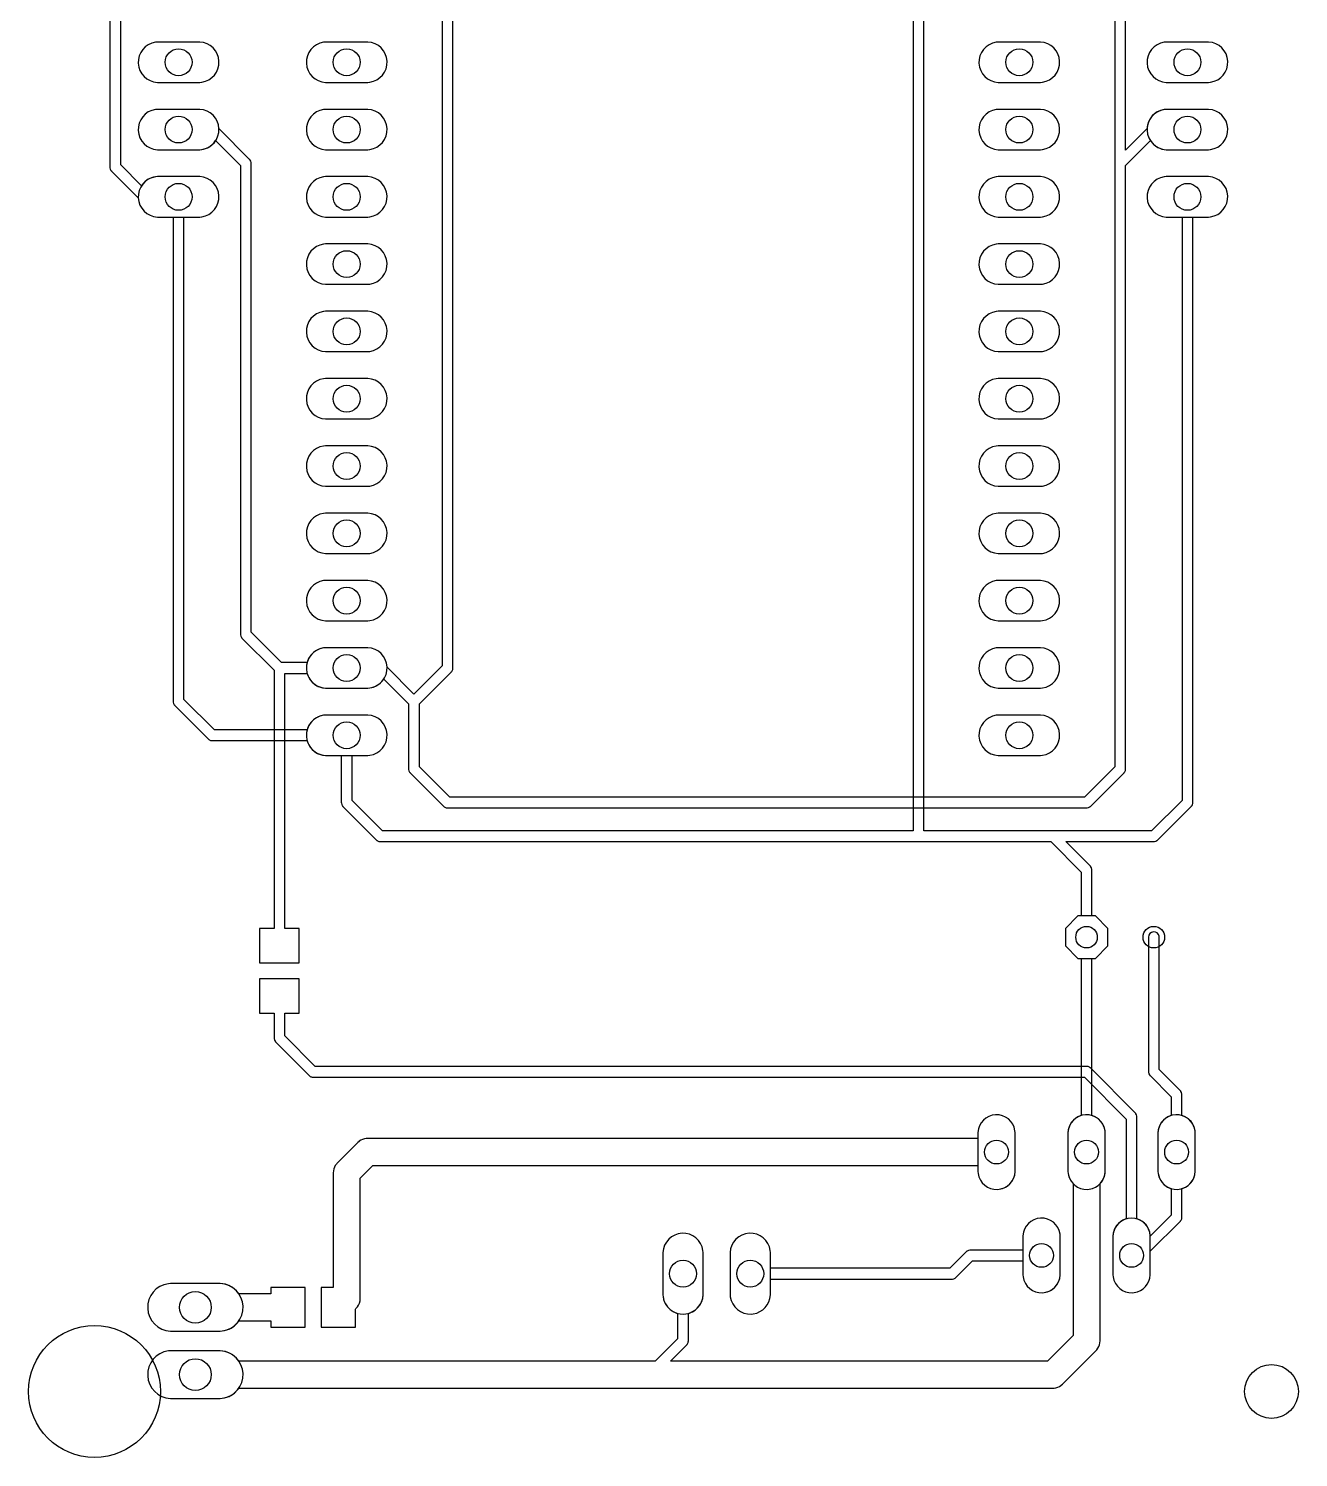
# Model space of a CAD drawing. Header units: millimetres. Extents: x -2 to 46, y -1 to 145.
# Drawn here: x -1.9 to 46.1, y -0.6 to 53.3 of the extents above; entities that cross this region are included whole.
import ezdxf

# ---------------------------------------------------------------- set-up
doc = ezdxf.new("R2010")
doc.units = ezdxf.units.MM

msp = doc.modelspace()

# ---------------------------------------------------------------- linework, layer by layer
at = {"layer": '16_copper'}
for points in [[(31.547, 77.386), (31.547, 23.063), (11.514, 23.063), (10.363, 24.214), (10.363, 25.908), (10.959, 25.908), (11.034, 25.915, 0.906347), (10.959, 27.432), (9.361, 27.432), (9.286, 27.425, 0.276738), (8.68, 26.927), (8.663, 26.873), (5.164, 26.873), (4.013, 28.024), (4.013, 46.228), (4.609, 46.228), (4.684, 46.235, 0.906347), (4.609, 47.752), (3.011, 47.752), (2.936, 47.745, 0.198913), (2.435, 47.444), (2.41, 47.407), (1.626, 48.192), (1.626, 62.298)], [(1.219, 62.382), (1.219, 48.108), (1.22, 48.097), (1.22, 48.087, 0.132342), (1.258, 47.989), (1.263, 47.982, 0.018024), (1.273, 47.971), (1.279, 47.964), (2.286, 46.957), (2.286, 46.953, 0.385743), (3.011, 46.228), (3.607, 46.228), (3.607, 27.94), (3.608, 27.93), (3.608, 27.92, 0.132342), (3.645, 27.821), (3.651, 27.815, 0.018024), (3.66, 27.803), (3.666, 27.796), (4.936, 26.526), (4.944, 26.52), (4.951, 26.513, 0.132344), (5.048, 26.469), (5.056, 26.469, 0.018059), (5.071, 26.468), (5.08, 26.467), (8.663, 26.467), (8.68, 26.413, 0.303347), (9.361, 25.908), (9.957, 25.908), (9.957, 24.13), (9.958, 24.12), (9.958, 24.11, 0.132342), (9.995, 24.011), (10.001, 24.005, 0.018024), (10.01, 23.993), (10.016, 23.986), (11.286, 22.716), (11.294, 22.71), (11.301, 22.703, 0.132344), (11.398, 22.659), (11.406, 22.659, 0.018059), (11.421, 22.658), (11.43, 22.657), (36.746, 22.657), (37.897, 21.506), (37.897, 19.85), (37.769, 19.85), (37.3, 19.381), (37.3, 18.719), (37.769, 18.25), (37.897, 18.25), (37.897, 12.318), (37.863, 12.308, 0.303347), (37.396, 11.679), (37.396, 10.201), (37.403, 10.133, 0.148336), (37.578, 9.763), (37.592, 9.748), (37.592, 4.02), (36.62, 3.048), (22.385, 3.048), (23.004, 3.666), (23.01, 3.674), (23.017, 3.681, 0.132344), (23.061, 3.778), (23.061, 3.786, 0.018059), (23.062, 3.801), (23.063, 3.81), (23.063, 4.853), (23.117, 4.87, 0.303347), (23.622, 5.551), (23.622, 7.149), (23.615, 7.224, 0.906347), (22.098, 7.149), (22.098, 5.551), (22.105, 5.476, 0.276738), (22.603, 4.87), (22.657, 4.853), (22.657, 3.894), (21.811, 3.048), (6.088, 3.048), (6.06, 3.088, 0.221695), (5.384, 3.44), (3.506, 3.44), (3.427, 3.433, 0.916332), (3.506, 1.64), (5.384, 1.64), (5.463, 1.647, 0.198913), (6.06, 1.992), (6.088, 2.032), (36.83, 2.032), (36.851, 2.033), (36.873, 2.034, 0.139564), (37.133, 2.132), (37.137, 2.136), (37.144, 2.14), (37.186, 2.178), (37.188, 2.18), (37.189, 2.181), (38.459, 3.451), (38.473, 3.467), (38.488, 3.482, 0.139562), (38.603, 3.736), (38.603, 3.741), (38.604, 3.749), (38.608, 3.805), (38.608, 3.808), (38.608, 3.81), (38.608, 9.748), (38.622, 9.763, 0.173516), (38.804, 10.201), (38.804, 11.679), (38.797, 11.747, 0.276738), (38.337, 12.308), (38.303, 12.318), (38.303, 18.25), (38.431, 18.25), (38.9, 18.719), (38.9, 19.381), (38.431, 19.85), (38.303, 19.85), (38.303, 21.59), (38.302, 21.6), (38.302, 21.61, 0.132342), (38.265, 21.709), (38.259, 21.715, 0.018024), (38.25, 21.727), (38.244, 21.734), (37.321, 22.657), (40.64, 22.657), (40.65, 22.658), (40.66, 22.658, 0.132342), (40.759, 22.695), (40.765, 22.701, 0.018024), (40.777, 22.71), (40.784, 22.716), (42.054, 23.986), (42.06, 23.994), (42.067, 24.001, 0.132344), (42.111, 24.098), (42.111, 24.106, 0.018059), (42.112, 24.121), (42.113, 24.13), (42.113, 46.228), (42.709, 46.228), (42.784, 46.235, 0.906347), (42.709, 47.752), (41.111, 47.752), (41.036, 47.745, 0.906347), (41.111, 46.228), (41.707, 46.228), (41.707, 24.214), (40.556, 23.063), (31.953, 23.063), (31.953, 62.146)]]:
    msp.add_lwpolyline(points, format="xyb", dxfattribs=at)
for points in [[(4.684, 51.315, 0.906347), (4.609, 52.832), (3.011, 52.832), (2.936, 52.825, 0.906347), (3.011, 51.308), (4.609, 51.308)], [(11.034, 51.315, 0.906347), (10.959, 52.832), (9.361, 52.832), (9.286, 52.825, 0.906347), (9.361, 51.308), (10.959, 51.308)], [(36.434, 51.315, 0.906347), (36.359, 52.832), (34.761, 52.832), (34.686, 52.825, 0.906347), (34.761, 51.308), (36.359, 51.308)], [(42.784, 51.315, 0.906347), (42.709, 52.832), (41.111, 52.832), (41.036, 52.825, 0.906347), (41.111, 51.308), (42.709, 51.308)], [(4.684, 48.775, 0.906347), (4.609, 50.292), (3.011, 50.292), (2.936, 50.285, 0.906347), (3.011, 48.768), (4.609, 48.768)], [(11.034, 48.775, 0.906347), (10.959, 50.292), (9.361, 50.292), (9.286, 50.285, 0.906347), (9.361, 48.768), (10.959, 48.768)], [(36.434, 48.775, 0.906347), (36.359, 50.292), (34.761, 50.292), (34.686, 50.285, 0.906347), (34.761, 48.768), (36.359, 48.768)], [(42.784, 48.775, 0.906347), (42.709, 50.292), (41.111, 50.292), (41.036, 50.285, 0.906347), (41.111, 48.768), (42.709, 48.768)], [(11.034, 46.235, 0.906347), (10.959, 47.752), (9.361, 47.752), (9.286, 47.745, 0.906347), (9.361, 46.228), (10.959, 46.228)], [(36.434, 46.235, 0.906347), (36.359, 47.752), (34.761, 47.752), (34.686, 47.745, 0.906347), (34.761, 46.228), (36.359, 46.228)], [(11.034, 43.695, 0.906347), (10.959, 45.212), (9.361, 45.212), (9.286, 45.205, 0.906347), (9.361, 43.688), (10.959, 43.688)], [(36.434, 43.695, 0.906347), (36.359, 45.212), (34.761, 45.212), (34.686, 45.205, 0.906347), (34.761, 43.688), (36.359, 43.688)], [(11.034, 41.155, 0.906347), (10.959, 42.672), (9.361, 42.672), (9.286, 42.665, 0.906347), (9.361, 41.148), (10.959, 41.148)], [(36.434, 41.155, 0.906347), (36.359, 42.672), (34.761, 42.672), (34.686, 42.665, 0.906347), (34.761, 41.148), (36.359, 41.148)], [(11.034, 38.615, 0.906347), (10.959, 40.132), (9.361, 40.132), (9.286, 40.125, 0.906347), (9.361, 38.608), (10.959, 38.608)], [(36.434, 38.615, 0.906347), (36.359, 40.132), (34.761, 40.132), (34.686, 40.125, 0.906347), (34.761, 38.608), (36.359, 38.608)], [(11.034, 36.075, 0.906347), (10.959, 37.592), (9.361, 37.592), (9.286, 37.585, 0.906347), (9.361, 36.068), (10.959, 36.068)], [(36.434, 36.075, 0.906347), (36.359, 37.592), (34.761, 37.592), (34.686, 37.585, 0.906347), (34.761, 36.068), (36.359, 36.068)], [(11.034, 33.535, 0.906347), (10.959, 35.052), (9.361, 35.052), (9.286, 35.045, 0.906347), (9.361, 33.528), (10.959, 33.528)], [(36.434, 33.535, 0.906347), (36.359, 35.052), (34.761, 35.052), (34.686, 35.045, 0.906347), (34.761, 33.528), (36.359, 33.528)], [(11.034, 30.995, 0.906347), (10.959, 32.512), (9.361, 32.512), (9.286, 32.505, 0.906347), (9.361, 30.988), (10.959, 30.988)], [(36.434, 30.995, 0.906347), (36.359, 32.512), (34.761, 32.512), (34.686, 32.505, 0.906347), (34.761, 30.988), (36.359, 30.988)], [(11.034, 28.455, 0.906347), (10.959, 29.972), (9.361, 29.972), (9.286, 29.965, 0.906347), (9.361, 28.448), (10.959, 28.448)], [(36.434, 28.455, 0.906347), (36.359, 29.972), (34.761, 29.972), (34.686, 29.965, 0.906347), (34.761, 28.448), (36.359, 28.448)], [(36.434, 25.915, 0.906347), (36.359, 27.432), (34.761, 27.432), (34.686, 27.425, 0.906347), (34.761, 25.908), (36.359, 25.908)], [(39.903, 5.639, 0.357806), (40.504, 6.301), (40.504, 7.197), (41.644, 8.336), (41.65, 8.344), (41.657, 8.351, 0.132344), (41.701, 8.448), (41.701, 8.456, 0.018059), (41.702, 8.471), (41.703, 8.48), (41.703, 9.562), (41.737, 9.572, 0.303347), (42.204, 10.201), (42.204, 11.679), (42.197, 11.747, 0.276738), (41.737, 12.308), (41.703, 12.318), (41.703, 13.11), (41.702, 13.12), (41.702, 13.13, 0.132342), (41.665, 13.229), (41.659, 13.235, 0.018024), (41.65, 13.247), (41.644, 13.254), (40.843, 14.054), (40.843, 19.05), (40.84, 19.085, 0.915917), (40.437, 19.05), (40.437, 13.97), (40.438, 13.96), (40.438, 13.95, 0.132342), (40.475, 13.851), (40.481, 13.845, 0.018024), (40.49, 13.833), (40.496, 13.826), (41.297, 13.026), (41.297, 12.318), (41.263, 12.308, 0.303347), (40.796, 11.679), (40.796, 10.201), (40.803, 10.133, 0.276738), (41.263, 9.572), (41.297, 9.562), (41.297, 8.564), (40.504, 7.771), (40.504, 7.779, 0.95208), (39.096, 7.779), (39.096, 6.301), (39.103, 6.233, 0.385742), (39.835, 5.632)], [(34.803, 9.539, 0.357806), (35.404, 10.201), (35.404, 11.679), (35.397, 11.747, 0.906348), (33.996, 11.679), (33.996, 10.201), (34.003, 10.133, 0.385742), (34.735, 9.532)], [(25.512, 4.833, 0.357806), (26.162, 5.551), (26.162, 6.147), (33.02, 6.147), (33.03, 6.148), (33.04, 6.148, 0.132342), (33.139, 6.185), (33.145, 6.191, 0.018024), (33.157, 6.2), (33.164, 6.206), (33.794, 6.837), (35.696, 6.837), (35.696, 6.301), (35.703, 6.233, 0.906348), (37.104, 6.301), (37.104, 7.779), (37.097, 7.847, 0.906348), (35.696, 7.779), (35.696, 7.243), (33.71, 7.243), (33.7, 7.242), (33.69, 7.242, 0.132342), (33.591, 7.205), (33.585, 7.199, 0.018024), (33.573, 7.19), (33.566, 7.184), (32.936, 6.553), (26.162, 6.553), (26.162, 7.149), (26.155, 7.224, 0.906347), (24.638, 7.149), (24.638, 5.551), (24.645, 5.476, 0.385742), (25.437, 4.826)], [(5.463, 4.187, 0.916332), (5.384, 5.98), (3.506, 5.98), (3.427, 5.973, 0.916332), (3.506, 4.18), (5.384, 4.18)]]:
    msp.add_lwpolyline(points, format="xyb", close=True, dxfattribs=at)
at = {"layer": '1_copper'}
for points in [[(39.167, 54.61), (39.167, 25.484), (38.016, 24.333), (14.054, 24.333), (12.903, 25.484), (12.903, 27.856), (14.114, 29.066), (14.12, 29.074), (14.127, 29.081, 0.132344), (14.171, 29.178), (14.171, 29.186, 0.018059), (14.172, 29.201), (14.173, 29.21), (14.173, 77.47)], [(13.767, 57.066), (13.767, 29.294), (12.7, 28.227), (11.684, 29.243), (11.684, 29.247, 0.385743), (10.959, 29.972), (9.361, 29.972), (9.286, 29.965, 0.276738), (8.68, 29.467), (8.663, 29.413), (7.704, 29.413), (6.553, 30.564), (6.553, 48.26), (6.552, 48.27), (6.552, 48.28, 0.132342), (6.515, 48.379), (6.509, 48.385, 0.018024), (6.5, 48.397), (6.494, 48.404), (5.334, 49.563), (5.334, 49.567, 0.385743), (4.609, 50.292), (3.011, 50.292), (2.936, 50.285, 0.906347), (3.011, 48.768), (4.609, 48.768), (4.684, 48.775, 0.198913), (5.185, 49.076), (5.21, 49.113), (6.147, 48.176), (6.147, 30.48), (6.148, 30.47), (6.148, 30.46, 0.132342), (6.185, 30.361), (6.191, 30.355, 0.018024), (6.2, 30.343), (6.206, 30.336), (7.417, 29.126), (7.417, 19.38), (6.87, 19.38), (6.87, 18.08), (8.37, 18.08), (8.37, 19.38), (7.823, 19.38), (7.823, 29.007), (8.663, 29.007), (8.68, 28.953, 0.303347), (9.361, 28.448), (10.959, 28.448), (11.034, 28.455, 0.198913), (11.535, 28.756), (11.56, 28.793), (12.497, 27.856), (12.497, 25.4), (12.498, 25.39), (12.498, 25.38, 0.132342), (12.535, 25.281), (12.541, 25.275, 0.018024), (12.55, 25.263), (12.556, 25.256), (13.826, 23.986), (13.834, 23.98), (13.841, 23.973, 0.132344), (13.938, 23.929), (13.946, 23.929, 0.018059), (13.961, 23.928), (13.97, 23.927), (38.1, 23.927), (38.11, 23.928), (38.12, 23.928, 0.132342), (38.219, 23.965), (38.225, 23.971, 0.018024), (38.237, 23.98), (38.244, 23.986), (39.514, 25.256), (39.52, 25.264), (39.527, 25.271, 0.132344), (39.571, 25.368), (39.571, 25.376, 0.018059), (39.572, 25.391), (39.573, 25.4), (39.573, 48.176), (40.51, 49.113), (40.535, 49.076, 0.224558), (41.111, 48.768), (42.709, 48.768), (42.784, 48.775, 0.906347), (42.709, 50.292), (41.111, 50.292), (41.036, 50.285, 0.357806), (40.386, 49.567), (40.386, 49.563), (39.573, 48.751), (39.573, 54.526)]]:
    msp.add_lwpolyline(points, format="xyb", dxfattribs=at)
for points in [[(4.684, 51.315, 0.906347), (4.609, 52.832), (3.011, 52.832), (2.936, 52.825, 0.906347), (3.011, 51.308), (4.609, 51.308)], [(11.034, 51.315, 0.906347), (10.959, 52.832), (9.361, 52.832), (9.286, 52.825, 0.906347), (9.361, 51.308), (10.959, 51.308)], [(36.434, 51.315, 0.906347), (36.359, 52.832), (34.761, 52.832), (34.686, 52.825, 0.906347), (34.761, 51.308), (36.359, 51.308)], [(42.784, 51.315, 0.906347), (42.709, 52.832), (41.111, 52.832), (41.036, 52.825, 0.906347), (41.111, 51.308), (42.709, 51.308)], [(11.034, 48.775, 0.906347), (10.959, 50.292), (9.361, 50.292), (9.286, 50.285, 0.906347), (9.361, 48.768), (10.959, 48.768)], [(36.434, 48.775, 0.906347), (36.359, 50.292), (34.761, 50.292), (34.686, 50.285, 0.906347), (34.761, 48.768), (36.359, 48.768)], [(4.684, 46.235, 0.906347), (4.609, 47.752), (3.011, 47.752), (2.936, 47.745, 0.906347), (3.011, 46.228), (4.609, 46.228)], [(11.034, 46.235, 0.906347), (10.959, 47.752), (9.361, 47.752), (9.286, 47.745, 0.906347), (9.361, 46.228), (10.959, 46.228)], [(36.434, 46.235, 0.906347), (36.359, 47.752), (34.761, 47.752), (34.686, 47.745, 0.906347), (34.761, 46.228), (36.359, 46.228)], [(42.784, 46.235, 0.906347), (42.709, 47.752), (41.111, 47.752), (41.036, 47.745, 0.906347), (41.111, 46.228), (42.709, 46.228)], [(11.034, 43.695, 0.906347), (10.959, 45.212), (9.361, 45.212), (9.286, 45.205, 0.906347), (9.361, 43.688), (10.959, 43.688)], [(36.434, 43.695, 0.906347), (36.359, 45.212), (34.761, 45.212), (34.686, 45.205, 0.906347), (34.761, 43.688), (36.359, 43.688)], [(11.034, 41.155, 0.906347), (10.959, 42.672), (9.361, 42.672), (9.286, 42.665, 0.906347), (9.361, 41.148), (10.959, 41.148)], [(36.434, 41.155, 0.906347), (36.359, 42.672), (34.761, 42.672), (34.686, 42.665, 0.906347), (34.761, 41.148), (36.359, 41.148)], [(11.034, 38.615, 0.906347), (10.959, 40.132), (9.361, 40.132), (9.286, 40.125, 0.906347), (9.361, 38.608), (10.959, 38.608)], [(36.434, 38.615, 0.906347), (36.359, 40.132), (34.761, 40.132), (34.686, 40.125, 0.906347), (34.761, 38.608), (36.359, 38.608)], [(11.034, 36.075, 0.906347), (10.959, 37.592), (9.361, 37.592), (9.286, 37.585, 0.906347), (9.361, 36.068), (10.959, 36.068)], [(36.434, 36.075, 0.906347), (36.359, 37.592), (34.761, 37.592), (34.686, 37.585, 0.906347), (34.761, 36.068), (36.359, 36.068)], [(11.034, 33.535, 0.906347), (10.959, 35.052), (9.361, 35.052), (9.286, 35.045, 0.906347), (9.361, 33.528), (10.959, 33.528)], [(36.434, 33.535, 0.906347), (36.359, 35.052), (34.761, 35.052), (34.686, 35.045, 0.906347), (34.761, 33.528), (36.359, 33.528)], [(11.034, 30.995, 0.906347), (10.959, 32.512), (9.361, 32.512), (9.286, 32.505, 0.906347), (9.361, 30.988), (10.959, 30.988)], [(36.434, 30.995, 0.906347), (36.359, 32.512), (34.761, 32.512), (34.686, 32.505, 0.906347), (34.761, 30.988), (36.359, 30.988)], [(36.434, 28.455, 0.906347), (36.359, 29.972), (34.761, 29.972), (34.686, 29.965, 0.906347), (34.761, 28.448), (36.359, 28.448)], [(11.034, 25.915, 0.906347), (10.959, 27.432), (9.361, 27.432), (9.286, 27.425, 0.906347), (9.361, 25.908), (10.959, 25.908)], [(36.434, 25.915, 0.906347), (36.359, 27.432), (34.761, 27.432), (34.686, 27.425, 0.906347), (34.761, 25.908), (36.359, 25.908)], [(39.903, 5.639, 0.357806), (40.504, 6.301), (40.504, 7.779), (40.497, 7.847, 0.276738), (40.037, 8.408), (40.003, 8.418), (40.003, 12.27), (40.002, 12.28), (40.002, 12.29, 0.132342), (39.965, 12.389), (39.959, 12.395, 0.018024), (39.95, 12.407), (39.944, 12.414), (38.244, 14.114), (38.236, 14.12), (38.229, 14.127, 0.132344), (38.132, 14.171), (38.124, 14.171, 0.018059), (38.109, 14.172), (38.1, 14.173), (8.974, 14.173), (7.823, 15.324), (7.823, 16.18), (8.37, 16.18), (8.37, 17.48), (6.87, 17.48), (6.87, 16.18), (7.417, 16.18), (7.417, 15.24), (7.418, 15.23), (7.418, 15.22, 0.132342), (7.455, 15.121), (7.461, 15.115, 0.018024), (7.47, 15.103), (7.476, 15.096), (8.746, 13.826), (8.754, 13.82), (8.761, 13.813, 0.132344), (8.858, 13.769), (8.866, 13.769, 0.018059), (8.881, 13.768), (8.89, 13.767), (38.016, 13.767), (39.597, 12.186), (39.597, 8.418), (39.563, 8.408, 0.303347), (39.096, 7.779), (39.096, 6.301), (39.103, 6.233, 0.385742), (39.835, 5.632)], [(10.49, 5.015), (10.51, 5.031, 0.167953), (10.663, 5.326), (10.668, 5.4), (10.668, 9.95), (11.15, 10.432), (33.996, 10.432), (33.996, 10.201), (34.003, 10.133, 0.906348), (35.404, 10.201), (35.404, 11.679), (35.397, 11.747, 0.906348), (33.996, 11.679), (33.996, 11.448), (10.94, 11.448), (10.919, 11.447), (10.897, 11.446, 0.139564), (10.637, 11.348), (10.633, 11.344), (10.626, 11.34), (10.584, 11.302), (10.582, 11.3), (10.581, 11.299), (9.801, 10.519), (9.787, 10.503), (9.772, 10.488, 0.139562), (9.657, 10.234), (9.657, 10.229), (9.656, 10.221), (9.652, 10.165), (9.652, 10.162), (9.652, 10.16), (9.652, 5.83), (9.19, 5.83), (9.19, 4.33), (10.49, 4.33)], [(38.203, 9.539, 0.357806), (38.804, 10.201), (38.804, 11.679), (38.797, 11.747, 0.906348), (37.396, 11.679), (37.396, 10.201), (37.403, 10.133, 0.385742), (38.135, 9.532)], [(41.603, 9.539, 0.357806), (42.204, 10.201), (42.204, 11.679), (42.197, 11.747, 0.906348), (40.796, 11.679), (40.796, 10.201), (40.803, 10.133, 0.385742), (41.535, 9.532)], [(36.503, 5.639, 0.357806), (37.104, 6.301), (37.104, 7.779), (37.097, 7.847, 0.906348), (35.696, 7.779), (35.696, 6.301), (35.703, 6.233, 0.385742), (36.435, 5.632)], [(22.972, 4.833, 0.357806), (23.622, 5.551), (23.622, 7.149), (23.615, 7.224, 0.906347), (22.098, 7.149), (22.098, 5.551), (22.105, 5.476, 0.385742), (22.897, 4.826)], [(25.512, 4.833, 0.357806), (26.162, 5.551), (26.162, 7.149), (26.155, 7.224, 0.906347), (24.638, 7.149), (24.638, 5.551), (24.645, 5.476, 0.385742), (25.437, 4.826)], [(5.463, 4.187, 0.198913), (6.06, 4.532), (6.088, 4.572), (7.29, 4.572), (7.29, 4.33), (8.59, 4.33), (8.59, 5.83), (7.29, 5.83), (7.29, 5.588), (6.088, 5.588), (6.06, 5.628, 0.221695), (5.384, 5.98), (3.506, 5.98), (3.427, 5.973, 0.916332), (3.506, 4.18), (5.384, 4.18)], [(5.463, 1.647, 0.916332), (5.384, 3.44), (3.506, 3.44), (3.427, 3.433, 0.916332), (3.506, 1.64), (5.384, 1.64)]]:
    msp.add_lwpolyline(points, format="xyb", close=True, dxfattribs=at)
msp.add_lwpolyline([(38.9, 18.719), (38.9, 19.381), (38.431, 19.85), (37.769, 19.85), (37.3, 19.381), (37.3, 18.719), (37.769, 18.25), (38.431, 18.25)], close=True, dxfattribs=at)
at = {"layer": 'drills_NPTH'}
for centre, radius in [((0.635, 1.905), 2.489), ((45.085, 1.905), 1.016)]:
    msp.add_circle(centre, radius, dxfattribs=at)
at = {"layer": 'drills_PTH'}
for centre, radius in [((3.81, 52.07), 0.508), ((10.16, 52.07), 0.508), ((35.56, 52.07), 0.508), ((41.91, 52.07), 0.508), ((3.81, 49.53), 0.508), ((10.16, 49.53), 0.508), ((35.56, 49.53), 0.508), ((41.91, 49.53), 0.508), ((3.81, 46.99), 0.508), ((10.16, 46.99), 0.508), ((35.56, 46.99), 0.508), ((41.91, 46.99), 0.508), ((10.16, 44.45), 0.508), ((35.56, 44.45), 0.508), ((10.16, 41.91), 0.508), ((35.56, 41.91), 0.508), ((10.16, 39.37), 0.508), ((35.56, 39.37), 0.508), ((10.16, 36.83), 0.508), ((35.56, 36.83), 0.508), ((10.16, 34.29), 0.508), ((35.56, 34.29), 0.508), ((10.16, 31.75), 0.508), ((35.56, 31.75), 0.508), ((10.16, 29.21), 0.508), ((35.56, 29.21), 0.508), ((10.16, 26.67), 0.508), ((35.56, 26.67), 0.508), ((38.1, 19.05), 0.406), ((40.64, 19.05), 0.406), ((34.7, 10.94), 0.45), ((38.1, 10.94), 0.45), ((41.5, 10.94), 0.45), ((36.4, 7.04), 0.45), ((39.8, 7.04), 0.45), ((22.86, 6.35), 0.508), ((25.4, 6.35), 0.508), ((4.445, 5.08), 0.6), ((4.445, 2.54), 0.6)]:
    msp.add_circle(centre, radius, dxfattribs=at)

doc.saveas('drawing.dxf')
